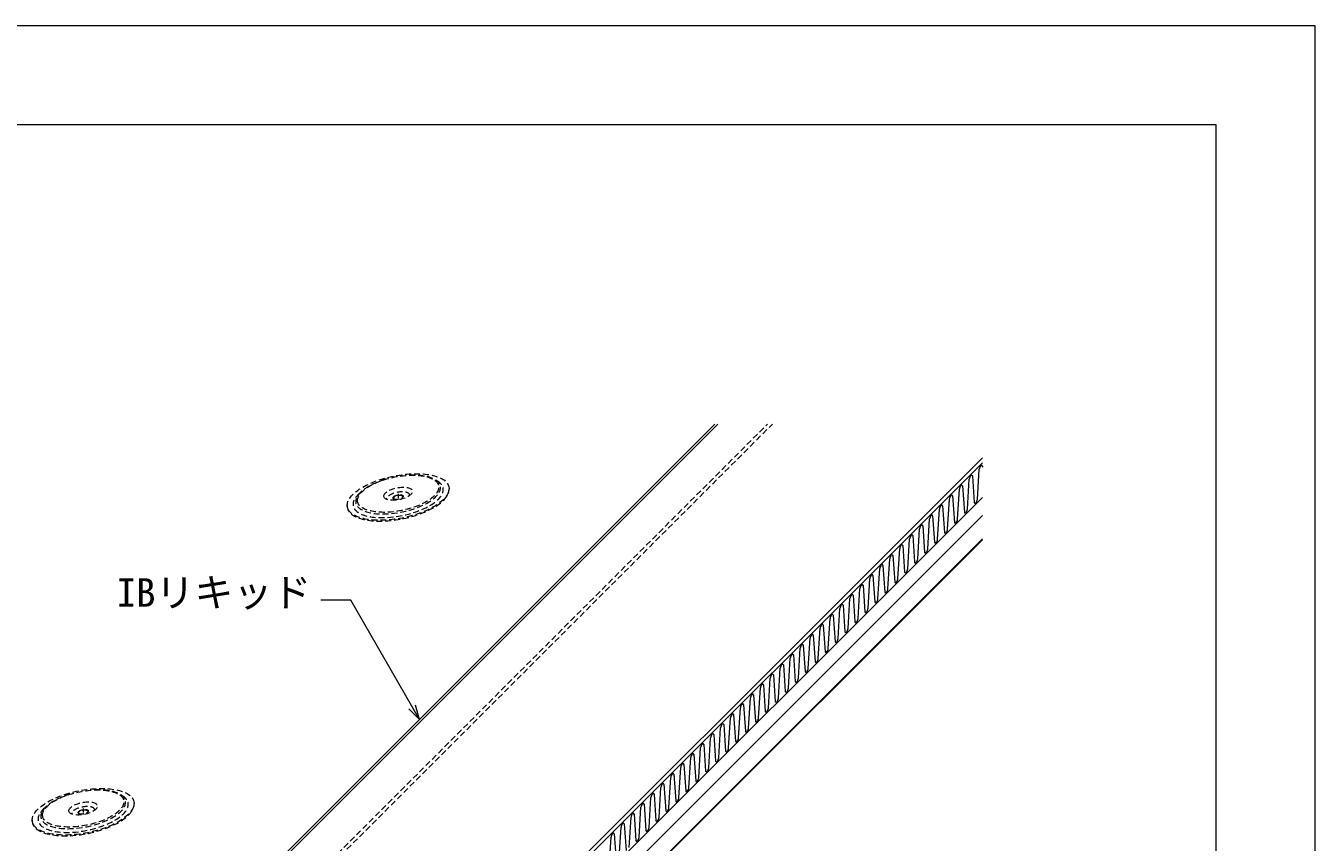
# Model space of a CAD drawing. Units: millimetres, scale not verified. Extents: x -840 to 840, y -594 to 594.
# Drawn here: x 319 to 840, y 264 to 594 of the extents above; entities that cross this region are included whole.
import ezdxf
from ezdxf.enums import TextEntityAlignment as Align

# ---------------------------------------------------------------- set-up
doc = ezdxf.new("R2010")
doc.units = ezdxf.units.MM
doc.header["$LTSCALE"] = 2
doc.linetypes.add('CHAIN1', pattern=[8, 5, -1, 1, -1])
doc.linetypes.add('DASHED1', pattern=[1.8, 1.2, -0.6])
for name, color, linetype, lineweight in [('0-0_輪郭線', 2, 'Continuous', 9), ('0-1_図面枠', 7, 'Continuous', 9), ('0-2_タイトル文字', 5, 'Continuous', 9), ('0-6_断熱材', 4, 'Continuous', 9), ('0-8_寸法線', 7, 'Continuous', 9), ('0-9_基準線(IBｼｰﾄ)', 7, 'Continuous', 9), ('0-A_中心線', 2, 'CHAIN1', 9), ('0-C_鋼材(受け鋼鈑)', 7, 'Continuous', 9), ('0-D_部材(積層鋼板)', 7, 'Continuous', 9), ('1-0_IBリキッド', 7, 'Continuous', 9)]:
    doc.layers.add(name, color=color, linetype=linetype, lineweight=lineweight)
doc.styles.add('ＭＳ ゴシック', font='')
doc.styles.get('ＭＳ ゴシック').set_extended_font_data('MS Gothic')

msp = doc.modelspace()

# ---------------------------------------------------------------- linework, layer by layer
at = {"layer": '0-0_輪郭線'}
msp.add_lwpolyline([(800, 554), (-800, 554), (-800, -554), (800, -554)], close=True, dxfattribs=at)
at = {"layer": '0-1_図面枠'}
msp.add_lwpolyline([(840, -594), (840, 594), (-840, 594), (-840, -594)], close=True, dxfattribs=at)
at = {"layer": '0-6_断熱材'}
for p, q in [((701.484, 411.925), (702.228, 401.188)), ((703.498, 402.479), (704.236, 414.654)), ((705.505, 415.945), (705.538, 415.47)), ((695.457, 394.438), (696.195, 406.613)), ((697.464, 407.904), (698.207, 397.167)), ((699.478, 398.458), (700.215, 410.634)), ((691.439, 390.417), (692.176, 402.593)), ((693.445, 403.884), (694.188, 393.147)), ((687.418, 386.397), (688.156, 398.572)), ((689.425, 399.863), (690.168, 389.126)), ((681.383, 391.822), (682.127, 381.085)), ((683.398, 382.376), (684.135, 394.552)), ((685.404, 395.843), (686.147, 385.106)), ((675.357, 374.335), (676.094, 386.511)), ((677.363, 387.802), (678.106, 377.064)), ((679.377, 378.355), (680.115, 390.531)), ((671.336, 370.314), (672.073, 382.49)), ((673.342, 383.781), (674.086, 373.044)), ((665.303, 375.74), (666.047, 365.003)), ((667.317, 366.294), (668.055, 378.469)), ((669.324, 379.76), (670.067, 369.023)), ((659.276, 358.253), (660.014, 370.428)), ((661.283, 371.719), (662.026, 360.982)), ((663.297, 362.273), (664.034, 374.449)), ((655.256, 354.232), (655.993, 366.408)), ((657.262, 367.699), (658.006, 356.962)), ((649.221, 359.658), (649.964, 348.921)), ((651.235, 350.212), (651.973, 362.387)), ((653.242, 363.678), (653.985, 352.941)), ((643.196, 342.171), (643.933, 354.346)), ((645.202, 355.637), (645.946, 344.9)), ((647.215, 346.191), (647.952, 358.367)), ((639.175, 338.15), (639.913, 350.326)), ((641.182, 351.617), (641.925, 340.88)), ((635.155, 334.13), (635.892, 346.305)), ((637.161, 347.596), (637.905, 336.859)), ((629.12, 339.555), (629.864, 328.818)), ((631.134, 330.109), (631.872, 342.285)), ((633.141, 343.576), (633.884, 332.839)), ((623.093, 322.068), (623.831, 334.244)), ((625.1, 335.535), (625.843, 324.798)), ((627.114, 326.089), (627.851, 338.264)), ((619.051, 318.037), (619.789, 330.212)), ((621.058, 331.503), (621.801, 320.766)), ((613.017, 323.462), (613.76, 312.725)), ((615.031, 314.016), (615.768, 326.192)), ((617.037, 327.483), (617.781, 316.746)), ((606.99, 305.975), (607.727, 318.151)), ((608.996, 319.442), (609.739, 308.705)), ((611.01, 309.996), (611.748, 322.171)), ((602.969, 301.955), (603.707, 314.13)), ((604.976, 315.421), (605.719, 304.684)), ((598.949, 297.934), (599.686, 310.11)), ((600.955, 311.401), (601.698, 300.664)), ((592.914, 303.36), (593.657, 292.622)), ((594.928, 293.913), (595.666, 306.089)), ((596.934, 307.38), (597.678, 296.643)), ((586.887, 285.872), (587.624, 298.048)), ((588.893, 299.339), (589.637, 288.602)), ((590.908, 289.893), (591.645, 302.069)), ((582.867, 281.852), (583.604, 294.027)), ((584.873, 295.318), (585.616, 284.581)), ((576.832, 287.277), (577.575, 276.54)), ((578.846, 277.831), (579.583, 290.007)), ((580.852, 291.298), (581.596, 280.561)), ((570.805, 269.79), (571.542, 281.966)), ((572.811, 283.257), (573.555, 272.52)), ((574.825, 273.811), (575.563, 285.986)), ((566.784, 265.77), (567.522, 277.945)), ((568.791, 279.236), (569.534, 268.499)), ((560.75, 271.195), (561.493, 260.458)), ((562.764, 261.749), (563.501, 273.925)), ((564.77, 275.216), (565.514, 264.479)), ((554.723, 253.708), (555.46, 265.884)), ((556.729, 267.175), (557.473, 256.438)), ((558.743, 257.729), (559.481, 269.904))]:
    msp.add_line(p, q, dxfattribs=at)
at = {"layer": '0-6_断熱材', "color": 7}
for points in [[(-693.874, 77.832), (366.126, 77.832), (705.538, 417.243)], [(-693.874, 63.832), (366.126, 63.832), (705.538, 403.243)]]:
    msp.add_lwpolyline(points, dxfattribs=at)
at = {"layer": '0-6_断熱材'}
for centre, major_axis in [((700.851, 411.16), (-0.453, -1.093)), ((704.871, 415.181), (-0.453, -1.093)), ((696.83, 407.14), (-0.453, -1.093)), ((692.812, 403.119), (-0.453, -1.093)), ((702.861, 401.952), (0.453, 1.093)), ((684.771, 395.078), (-0.453, -1.093)), ((688.791, 399.099), (-0.453, -1.093)), ((698.841, 397.932), (0.453, 1.093)), ((680.75, 391.058), (-0.453, -1.093)), ((694.822, 393.911), (0.453, 1.093)), ((676.729, 387.037), (-0.453, -1.093)), ((686.781, 385.87), (0.453, 1.093)), ((690.801, 389.89), (0.453, 1.093)), ((672.709, 383.017), (-0.453, -1.093)), ((682.76, 381.849), (0.453, 1.093)), ((664.67, 374.976), (-0.453, -1.093)), ((668.69, 378.996), (-0.453, -1.093)), ((678.74, 377.829), (0.453, 1.093)), ((660.649, 370.955), (-0.453, -1.093)), ((670.701, 369.788), (0.453, 1.093)), ((674.719, 373.808), (0.453, 1.093)), ((656.629, 366.935), (-0.453, -1.093)), ((666.68, 365.767), (0.453, 1.093)), ((648.588, 358.893), (-0.453, -1.093)), ((652.608, 362.914), (-0.453, -1.093)), ((662.659, 361.747), (0.453, 1.093)), ((644.569, 354.873), (-0.453, -1.093)), ((658.639, 357.726), (0.453, 1.093)), ((640.548, 350.852), (-0.453, -1.093)), ((650.598, 349.685), (0.453, 1.093)), ((654.618, 353.706), (0.453, 1.093)), ((632.507, 342.811), (-0.453, -1.093)), ((636.528, 346.832), (-0.453, -1.093)), ((646.579, 345.665), (0.453, 1.093)), ((628.487, 338.791), (-0.453, -1.093)), ((642.559, 341.644), (0.453, 1.093)), ((624.466, 334.77), (-0.453, -1.093)), ((634.518, 333.603), (0.453, 1.093)), ((638.538, 337.623), (0.453, 1.093)), ((620.424, 330.739), (-0.453, -1.093)), ((630.497, 329.582), (0.453, 1.093)), ((612.383, 322.698), (-0.453, -1.093)), ((616.404, 326.718), (-0.453, -1.093)), ((626.477, 325.562), (0.453, 1.093)), ((608.363, 318.677), (-0.453, -1.093)), ((618.414, 317.51), (0.453, 1.093)), ((622.435, 321.531), (0.453, 1.093)), ((604.342, 314.657), (-0.453, -1.093)), ((614.393, 313.49), (0.453, 1.093)), ((596.301, 306.616), (-0.453, -1.093)), ((600.322, 310.636), (-0.453, -1.093)), ((610.373, 309.469), (0.453, 1.093)), ((592.281, 302.595), (-0.453, -1.093)), ((606.352, 305.448), (0.453, 1.093)), ((588.26, 298.575), (-0.453, -1.093)), ((598.311, 297.407), (0.453, 1.093)), ((602.332, 301.428), (0.453, 1.093)), ((584.239, 294.554), (-0.453, -1.093)), ((594.291, 293.387), (0.453, 1.093)), ((576.198, 286.513), (-0.453, -1.093)), ((580.219, 290.534), (-0.453, -1.093)), ((590.27, 289.366), (0.453, 1.093)), ((572.178, 282.493), (-0.453, -1.093)), ((582.229, 281.325), (0.453, 1.093)), ((586.25, 285.346), (0.453, 1.093)), ((568.157, 278.472), (-0.453, -1.093)), ((578.209, 277.305), (0.453, 1.093)), ((560.116, 270.431), (-0.453, -1.093)), ((564.137, 274.451), (-0.453, -1.093)), ((574.188, 273.284), (0.453, 1.093)), ((556.096, 266.41), (-0.453, -1.093)), ((566.147, 265.243), (0.453, 1.093)), ((570.168, 269.264), (0.453, 1.093))]:
    msp.add_ellipse(centre, major_axis=major_axis, ratio=0.414214, start_param=2.5013292, end_param=5.3772491, dxfattribs=at)
at = {"layer": '0-8_寸法線'}
for p, q in [((450.22, 361.642), (438.22, 361.642)), ((478.015, 313.5), (450.22, 361.642))]:
    msp.add_line(p, q, dxfattribs=at)
msp.add_lwpolyline([(473.772, 317.742), (478.015, 313.5), (476.462, 319.295)], dxfattribs=at)
at = {"layer": '0-9_基準線(IBｼｰﾄ)'}
msp.add_line((360.728, 194.969), (598.639, 432.88), dxfattribs=at)
at = {"layer": '0-9_基準線(IBｼｰﾄ)', "color": 134, "linetype": 'DASHED1'}
for p, q in [((378.728, 192.969), (618.639, 432.88)), ((379.996, 192.237), (620.639, 432.88))]:
    msp.add_line(p, q, dxfattribs=at)
at = {"layer": '0-9_基準線(IBｼｰﾄ)'}
msp.add_lwpolyline([(479.264, 190.969), (479.264, 192.969), (705.538, 419.243)], dxfattribs=at)
at = {"layer": '0-A_中心線'}
for p, q in [((469.396, 404.741), (469.396, 403.101)), ((342.116, 277.462), (342.116, 275.822))]:
    msp.add_line(p, q, dxfattribs=at)
at = {"layer": '0-C_鋼材(受け鋼鈑)'}
for p, q in [((301.504, -8.13), (705.538, 395.903)), ((310.786, -8.236), (705.538, 386.517))]:
    msp.add_line(p, q, dxfattribs=at)
msp.add_lwpolyline([(310.786, -8.236), (310.786, -8.636), (705.538, 386.117)], dxfattribs=at)
at = {"layer": '0-D_部材(積層鋼板)', "color": 134, "linetype": 'DASHED1'}
for p, q in [((489.968, 406.468), (489.968, 406.788)), ((448.823, 400.054), (448.823, 399.734)), ((362.689, 279.189), (362.689, 279.509)), ((321.544, 272.775), (321.544, 272.455))]:
    msp.add_line(p, q, dxfattribs=at)
for centre, major_axis in [((469.396, 403.421), (-20.503, -4.078)), ((469.396, 404.741), (-16.363, -3.255)), ((469.396, 404.741), (-5.781, -1.15)), ((469.396, 403.395), (-2.05, -0.408)), ((342.116, 276.142), (-20.503, -4.078)), ((342.116, 277.462), (-16.363, -3.255)), ((342.116, 277.462), (-5.781, -1.15)), ((342.116, 276.115), (-2.05, -0.408))]:
    msp.add_ellipse(centre, major_axis=major_axis, ratio=0.414214, dxfattribs=at)
for centre, major_axis, start_param, end_param in [((469.396, 404.421), (-17.073, -3.396), 4.9328437, 10.6107065), ((469.396, 403.101), (-20.503, -4.078), 6.2009788, 9.3425714), ((469.396, 403.421), (-18.168, -3.614), 5.6542723, 9.8892779), ((469.396, 403.395), (-4.642, -0.923), 2.9897479, 6.2706171), ((469.396, 403.101), (-2.05, -0.408), 3.2270078, 6.0333571), ((342.116, 276.142), (-18.168, -3.614), 5.6542723, 9.8892779), ((342.116, 277.142), (-17.073, -3.396), 4.9328437, 10.6107065), ((342.116, 275.822), (-20.503, -4.078), 6.2009788, 9.3425714), ((342.116, 276.115), (-4.642, -0.923), 2.9897479, 6.2706171), ((342.116, 275.822), (-2.05, -0.408), 3.2270078, 6.0333571)]:
    msp.add_ellipse(centre, major_axis=major_axis, ratio=0.414214, start_param=start_param, end_param=end_param, dxfattribs=at)
at = {"layer": '1-0_IBリキッド'}
msp.add_line((358.634, 194.119), (597.395, 432.88), dxfattribs=at)

# ---------------------------------------------------------------- texts
at = {"layer": '0-2_タイトル文字', "color": 7, "style": 'ＭＳ ゴシック'}
msp.add_text('IBリキッド', height=11.54, dxfattribs=at).set_placement((355.65, 355.583), align=Align.BOTTOM_LEFT)

doc.saveas('drawing.dxf')
